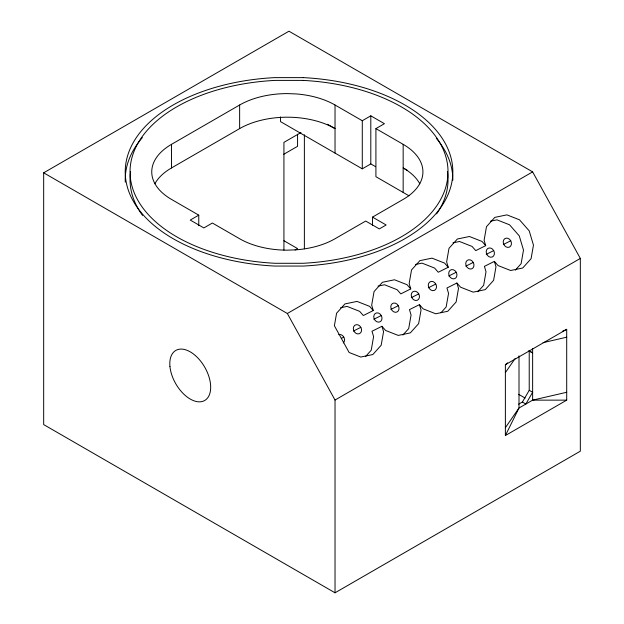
<?xml version="1.0" encoding="UTF-8"?>
<svg xmlns="http://www.w3.org/2000/svg" width="624" height="624" viewBox="0 0 624 624"><rect width="100%" height="100%" fill="white"/><g stroke="black" fill="none" stroke-linecap="round" stroke-linejoin="round"><path stroke-width="0.94" d="M562.333 331.344L566.701 329.324L566.701 400.14L505.378 435.544L519.004 408.002L519.004 355.828M518.622 404.196L522.405 402.012L529.222 390.304L529.222 350.867L532.631 352.934L528.84 350.743M505.378 372.598L515.19 358.441M505.378 427.674L519.004 408.002L532.631 400.14L566.701 392.27M365.438 356.663L371.218 350.236L373.597 336.648L371.998 331.266L381.958 326.282L385.624 330.47L398.213 335.416L410.303 332.904L418.657 323.614L421.036 310.027L419.429 304.645L409.469 309.629L411.068 315.011L408.697 328.598L402.909 335.026M441.028 312.679L446.168 306.961L448.547 293.374L446.948 287.999L456.908 283.015L460.574 287.196L473.164 292.141L485.254 289.63L493.607 280.34L495.979 266.76L494.38 261.378L484.419 266.362L486.018 271.744L483.647 285.324L477.859 291.759M515.338 270.122L521.118 263.687L523.497 250.107L519.262 235.872L509.551 224.796L496.961 219.851L490.448 221.208M505.378 435.544L505.378 364.728L507.523 362.872M43.672 172.817L288.967 31.2L532.631 171.881L580.328 258.422L580.328 451.183L335.033 592.8L43.672 424.585L43.672 172.817L287.336 313.498L335.033 400.039L335.033 592.8M198.76 225.701L198.76 215.147L171.506 199.415A67.454 38.945 0 0 1 171.506 144.339L239.639 105.004A67.454 38.945 0 0 1 287.336 93.6L296.143 93.928A67.454 38.945 0 0 1 335.033 105.004L362.287 120.736L370.804 115.822L384.431 123.685L375.913 128.606L375.913 176.701L409.048 195.835M154.869 183.768A67.454 38.945 0 0 1 171.506 167.942L239.639 128.606A67.454 38.945 0 0 1 335.033 128.606L327.483 124.246M300.963 132.538L283.928 142.373L283.928 250.123M283.772 154.268L297.562 146.312L297.562 134.277M198.76 215.147L190.242 220.069L203.869 227.932L212.386 223.018L239.639 238.75A67.454 38.945 0 0 0 287.336 250.162L296.143 249.826A67.454 38.945 0 0 0 335.033 238.75L365.695 221.052L379.322 228.914L386.139 224.983L372.512 217.113L372.512 225.615M280.527 116.914L280.527 121.625L362.287 168.831L370.804 163.917L375.617 166.694M295.129 249.998L297.562 248.586L283.928 240.724M372.512 217.113L403.166 199.415A67.454 38.945 0 0 0 403.166 144.339L375.913 128.606M287.336 313.498L532.631 171.881M335.033 400.039L580.328 258.422M505.378 364.728L566.701 329.324M494.38 261.378L498.053 265.559L510.643 270.504L522.733 267.992L531.079 258.703L533.458 245.123L529.222 230.888L519.511 219.812L506.922 214.867L494.832 217.378L486.486 226.668L484.107 240.256L485.706 245.638L475.745 250.622L472.072 246.433L459.482 241.488L452.977 242.845M485.706 245.638L482.032 241.449L469.451 236.504L457.361 239.015L449.007 248.305L446.628 261.893L448.235 267.267L438.266 272.251L434.6 268.07L422.011 263.125L415.498 264.475M448.235 267.267L444.561 263.086L431.972 258.141L419.882 260.653L411.536 269.942L409.157 283.522L410.756 288.904L400.795 293.888L397.121 289.708L384.532 284.762L378.027 286.112M503.279 244.522L510.744 240.786A4.82 3.931 63.4 0 1 507.647 247.393A4.82 3.931 63.4 0 1 503.623 240.084A4.82 3.931 63.4 0 1 510.744 240.786M410.756 288.904L407.082 284.723L394.501 279.778L382.411 282.29L374.057 291.58L371.678 305.159L373.285 310.541L363.316 315.526L359.65 311.345L347.061 306.4L340.548 307.749M486.244 254.358L493.709 250.622A4.82 3.931 63.4 0 1 490.612 257.228A4.82 3.931 63.4 0 1 486.587 249.92A4.82 3.931 63.4 0 1 493.709 250.622M465.8 266.159L473.265 262.423A4.82 3.931 63.4 0 1 470.168 269.03A4.82 3.931 63.4 0 1 466.144 261.721A4.82 3.931 63.4 0 1 473.265 262.423M448.765 275.995L456.238 272.259A4.82 3.931 63.4 0 1 453.133 278.858A4.82 3.931 63.4 0 1 449.108 271.557A4.82 3.931 63.4 0 1 456.238 272.259M428.329 287.797L435.794 284.06A4.82 3.931 63.4 0 1 432.697 290.659A4.82 3.931 63.4 0 1 428.672 283.358A4.82 3.931 63.4 0 1 435.794 284.06M411.294 297.632L418.759 293.896A4.82 3.931 63.4 0 1 415.662 300.495A4.82 3.931 63.4 0 1 411.637 293.194A4.82 3.931 63.4 0 1 418.759 293.896M390.85 309.434L398.315 305.698A4.82 3.931 63.4 0 1 395.218 312.296A4.82 3.931 63.4 0 1 391.193 304.996A4.82 3.931 63.4 0 1 398.315 305.698M373.815 319.27L381.287 315.533A4.82 3.931 63.4 0 1 378.183 322.132A4.82 3.931 63.4 0 1 374.158 314.831A4.82 3.931 63.4 0 1 381.287 315.533M353.379 331.071L360.844 327.335A4.82 3.931 63.4 0 1 357.747 333.934A4.82 3.931 63.4 0 1 353.722 326.633A4.82 3.931 63.4 0 1 360.844 327.335M341.32 338.411L343.808 337.163A4.82 3.931 63.4 0 1 343.278 342.95M543.036 342.662L566.701 337.194M566.701 400.14L532.631 400.14L532.631 348.559M407.371 170.368L403.166 167.942A67.454 38.945 0 0 1 419.804 183.768M529.222 390.304L532.631 392.27L525.814 404.071L522.405 402.012M518.591 394.298L525.135 398.073M419.429 304.645L423.103 308.833L435.692 313.778L447.782 311.267L456.128 301.977L458.507 288.389L456.908 283.015M373.285 310.541L369.611 306.353L357.022 301.415L344.932 303.919L336.586 313.217L334.386 325.751L349.12 352.482L360.742 357.045L372.832 354.541L381.178 345.244L383.557 331.664L381.958 326.282M403.166 144.339L403.166 192.434M370.804 115.822L370.804 163.917M362.287 120.736L362.287 168.831M335.033 105.004L335.033 153.098M304.372 134.784L304.372 248.836M239.639 105.004L239.639 128.606M171.506 144.339L171.506 167.942M338.699 334.643A4.82 3.931 63.4 0 1 343.808 337.163M125.276 182.138A163.808 94.575 0 0 1 142.334 137.623M436.324 138.325A163.808 94.575 0 0 1 452.837 180.196M447.416 171.709A158.995 91.79 0 0 1 436.605 213.868M142.568 215.428A158.995 91.79 0 0 1 130.642 171.709M303.303 77.626L274.755 77.626A163.808 94.575 0 0 0 125.221 171.842A163.808 94.575 0 0 0 274.755 266.058L303.303 266.058A163.808 94.575 0 0 0 452.837 171.842A163.808 94.575 0 0 0 303.303 77.626M302.89 80.395L275.168 80.395A158.995 91.79 0 0 0 130.034 171.842A158.995 91.79 0 0 0 275.168 263.289L302.89 263.289A158.995 91.79 0 0 0 448.024 171.842A158.995 91.79 0 0 0 302.89 80.395M169.946 366.522A28.907 16.692 60 0 0 202.48 401.427A28.907 16.692 60 0 0 198.299 358.418A28.907 16.692 60 0 0 169.946 366.522"/></g></svg>
